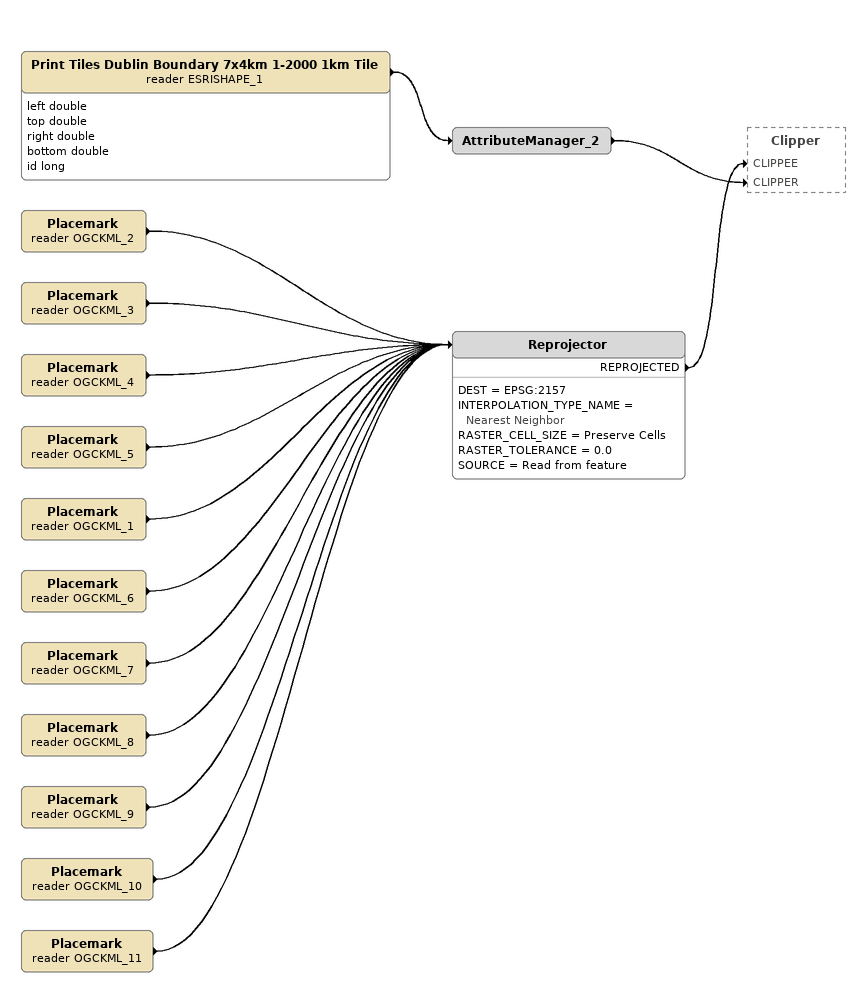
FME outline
Print Tiles Dublin Boundary 7x4km 1-2000 1km Tile (reader ESRISHAPE_1)
    attributes: left double, top double, right double, bottom double, id long
    -> AttributeManager_2
AttributeManager_2
    -> Clipper [CLIPPER]
Placemark (reader OGCKML_2)
    -> Reprojector
Placemark (reader OGCKML_3)
    -> Reprojector
Placemark (reader OGCKML_4)
    -> Reprojector
Placemark (reader OGCKML_5)
    -> Reprojector
Placemark (reader OGCKML_1)
    -> Reprojector
Placemark (reader OGCKML_6)
    -> Reprojector
Placemark (reader OGCKML_7)
    -> Reprojector
Placemark (reader OGCKML_8)
    -> Reprojector
Placemark (reader OGCKML_9)
    -> Reprojector
Placemark (reader OGCKML_10)
    -> Reprojector
Placemark (reader OGCKML_11)
    -> Reprojector
Reprojector
    DEST = EPSG:2157
    INTERPOLATION_TYPE_NAME = Nearest Neighbor
    RASTER_CELL_SIZE = Preserve Cells
    RASTER_TOLERANCE = 0.0
    SOURCE = Read from feature
    REPROJECTED -> Clipper [CLIPPEE]
